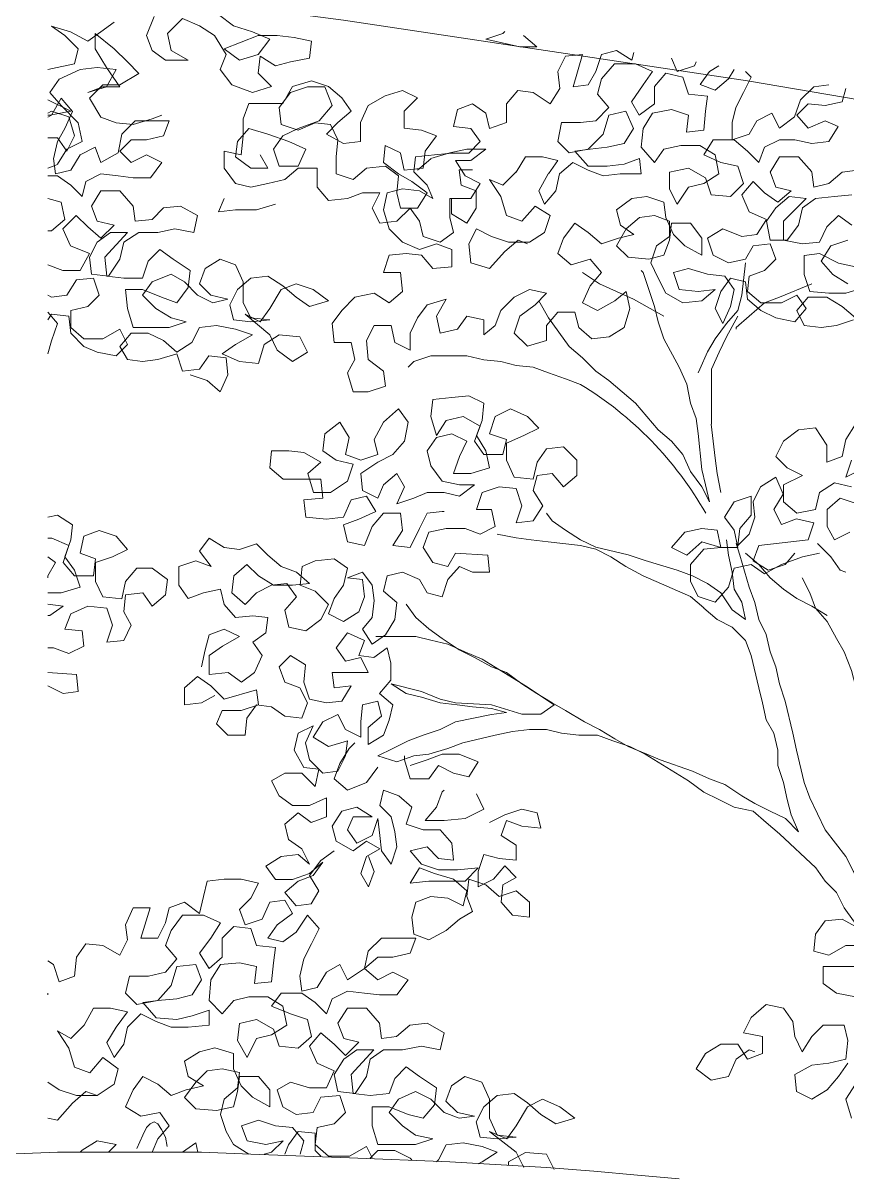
# Model space of a CAD drawing. Header units: metres. Extents: x 14 to 155, y 0 to 125.
# Drawn here: x 138.555 to 139.236, y 96.679 to 97.633 of the extents above; entities that cross this region are included whole.
import ezdxf

# ---------------------------------------------------------------- set-up
doc = ezdxf.new("R2010")
doc.units = ezdxf.units.M
doc.layers.add('PDF2_Geometry', color=7, linetype='Continuous', true_color=0xffbe80)

msp = doc.modelspace()

# ---------------------------------------------------------------- linework, layer by layer
at = {"layer": 'PDF2_Geometry', "color": 0, "lineweight": 5}
msp.add_lwpolyline([(134.45392, 97.71485), (134.78918, 97.74618), (135.12444, 97.77132), (135.4613, 97.79008), (135.79816, 97.80266), (136.13502, 97.80895), (136.47178, 97.80897), (136.80864, 97.8027), (137.14391, 97.79015), (137.48076, 97.77141), (137.81762, 97.7463), (138.15289, 97.715), (138.48656, 97.67901), (138.82023, 97.63514), (139.154, 97.585), (139.48608, 97.52866), (139.81666, 97.46596), (139.81674, 95.21623)], dxfattribs=at)
at = {"layer": 'PDF2_Geometry', "color": 0, "lineweight": 0}
for points in [[(138.63066, 97.63354), (138.61969, 97.62567), (138.60873, 97.61788), (138.59457, 97.62567), (138.57891, 97.63035), (138.58988, 97.62257), (138.60085, 97.6116), (138.59776, 97.59904), (138.5836, 97.59594), (138.57582, 97.59435)], [(138.71682, 97.63983), (138.72929, 97.63036), (138.74495, 97.62567), (138.75911, 97.61939), (138.74973, 97.60692), (138.73408, 97.60223), (138.72151, 97.61161), (138.74973, 97.62258), (138.76539, 97.62258), (138.77945, 97.62098), (138.79361, 97.61789), (138.79202, 97.60373), (138.77636, 97.60064), (138.7638, 97.59745), (138.75123, 97.60533), (138.74973, 97.59126), (138.7607, 97.58029), (138.74495, 97.57551), (138.72779, 97.58179), (138.71832, 97.59436), (138.72311, 97.60692), (138.71364, 97.62258), (138.70117, 97.63036), (138.68701, 97.63664), (138.67454, 97.62417), (138.67763, 97.61001), (138.6917, 97.60223), (138.67295, 97.60223), (138.66198, 97.61001), (138.65729, 97.62257), (138.66357, 97.63823)], [(138.59148, 97.52854), (138.60404, 97.53482), (138.60085, 97.55047), (138.58679, 97.56454), (138.57741, 97.57551), (138.58519, 97.58648), (138.60244, 97.59435), (138.61651, 97.59595), (138.63226, 97.59435), (138.62438, 97.5802), (138.60873, 97.57551), (138.62129, 97.5802), (138.63535, 97.5802), (138.62438, 97.59595), (138.61501, 97.6116), (138.61501, 97.62407), (138.63066, 97.6116), (138.64163, 97.60063), (138.65101, 97.59117), (138.63535, 97.58179), (138.62129, 97.58179), (138.61032, 97.57082), (138.6197, 97.55516), (138.63226, 97.55048), (138.64632, 97.54888), (138.66198, 97.55357), (138.66986, 97.55676)], [(138.96902, 97.62259), (138.97999, 97.61321), (138.96593, 97.61321), (138.93771, 97.61949), (138.95177, 97.62418), (138.95336, 97.62568)], [(138.87977, 97.52227), (138.89543, 97.52386), (138.90959, 97.52536), (138.92365, 97.52536), (138.93302, 97.53483), (138.92524, 97.5458), (138.91108, 97.5473), (138.91427, 97.56146), (138.92674, 97.56614), (138.93771, 97.55827), (138.9409, 97.5458), (138.95496, 97.55049), (138.95496, 97.56615), (138.96434, 97.57711), (138.9769, 97.57552), (138.99096, 97.56615), (138.99884, 97.57871), (138.99724, 97.59277), (139.00352, 97.60534), (139.01768, 97.60684), (139.00981, 97.58021), (139.02237, 97.5818), (139.02856, 97.59277), (139.03334, 97.60684), (139.04581, 97.61003), (139.05837, 97.60215), (139.05996, 97.60843)], [(139.12728, 97.52387), (139.11472, 97.53174), (139.09906, 97.53174), (139.085, 97.52855), (139.07712, 97.51759), (139.06615, 97.53015), (139.06775, 97.5458), (139.07553, 97.55837), (139.09119, 97.56146), (139.10534, 97.55678), (139.10375, 97.54271), (139.11781, 97.54421), (139.11941, 97.55987), (139.121, 97.57243), (139.10534, 97.57403), (139.10065, 97.58809), (139.0865, 97.59128), (139.07712, 97.58031), (139.07712, 97.56615), (139.06456, 97.55677), (139.05828, 97.56774), (139.06775, 97.58181), (139.07553, 97.59278), (139.06146, 97.59906), (139.04421, 97.59906), (139.03324, 97.58659), (139.03015, 97.57402), (139.03953, 97.56305), (139.02856, 97.55208), (139.016, 97.55049), (139.00034, 97.55049), (138.99725, 97.53483), (139.00662, 97.52546), (139.02228, 97.52855), (139.03484, 97.54112), (139.03953, 97.55677), (139.05359, 97.55987), (139.05987, 97.5458), (139.05209, 97.53324), (139.03793, 97.53015), (139.02387, 97.52855), (139.01131, 97.52705), (139.02228, 97.51449)], [(139.09128, 97.60375), (139.09597, 97.59278), (139.11012, 97.59747), (139.11162, 97.60065)], [(139.13047, 97.59756), (139.12269, 97.59287), (139.11481, 97.5819), (139.12737, 97.57721), (139.13834, 97.58659), (139.14303, 97.59447)], [(139.15231, 97.59278), (139.157, 97.58809), (139.15072, 97.57553), (139.14444, 97.56306), (139.14134, 97.5505), (139.14135, 97.53634), (139.15541, 97.54112), (139.16169, 97.55209), (139.17425, 97.55828), (139.18053, 97.54581), (139.193, 97.55519), (139.19778, 97.56925), (139.20875, 97.58022), (139.22122, 97.58181)], [(138.72151, 97.52704), (138.73558, 97.52395), (138.73717, 97.5396), (138.73717, 97.55367), (138.74186, 97.56623), (138.77008, 97.56623), (138.77795, 97.5803), (138.79361, 97.58498), (138.80767, 97.5803), (138.81864, 97.57092), (138.82652, 97.55995), (138.81555, 97.55058), (138.80608, 97.54111), (138.82024, 97.53333), (138.8343, 97.53492), (138.8343, 97.55058), (138.84058, 97.56464), (138.85464, 97.57252), (138.8688, 97.5772), (138.88127, 97.57092), (138.8703, 97.55995), (138.8703, 97.54589), (138.88446, 97.5443), (138.89702, 97.53961), (138.88755, 97.52705), (138.88596, 97.51298)], [(138.85315, 97.51758), (138.86571, 97.5082), (138.87668, 97.50192), (138.88915, 97.49255), (138.88137, 97.47998), (138.86721, 97.47998), (138.86412, 97.49254), (138.86571, 97.50661), (138.85474, 97.51448), (138.83908, 97.51289), (138.82811, 97.50351), (138.81396, 97.5082), (138.81396, 97.52226), (138.81555, 97.53633), (138.80927, 97.54889), (138.7967, 97.55048), (138.78264, 97.5442), (138.76848, 97.54889), (138.76698, 97.56295), (138.77636, 97.57551), (138.79042, 97.5802), (138.80458, 97.5802), (138.81086, 97.56455), (138.79989, 97.55208), (138.78264, 97.54579), (138.77008, 97.53951), (138.7623, 97.52854), (138.76699, 97.51448), (138.78264, 97.51448), (138.78892, 97.52854), (138.77486, 97.53482), (138.75761, 97.54111), (138.74195, 97.54579), (138.73248, 97.53482), (138.73098, 97.52226)], [(139.23538, 97.57872), (139.23229, 97.56775), (139.21813, 97.56466), (139.20407, 97.56615), (139.19469, 97.55678), (139.20407, 97.54581), (139.21813, 97.55209), (139.2291, 97.5474), (139.22132, 97.53484), (139.20716, 97.53325), (139.1931, 97.53643), (139.18053, 97.53643), (139.16797, 97.53015)], [(138.57582, 97.55516), (138.57891, 97.55676), (138.58679, 97.57082), (138.59616, 97.55985), (138.58988, 97.54579), (138.5837, 97.53482), (138.58051, 97.52066)], [(138.57582, 97.56932), (138.59466, 97.55994), (138.57741, 97.55676), (138.57582, 97.55676)], [(138.57582, 97.55835), (138.57891, 97.55994), (138.59307, 97.55526), (138.59776, 97.53951), (138.59148, 97.52704), (138.5837, 97.538), (138.57582, 97.538)], [(138.63376, 97.52544), (138.63685, 97.5411), (138.64782, 97.55207), (138.66198, 97.55207), (138.67604, 97.55207), (138.67136, 97.53951), (138.65729, 97.53641), (138.64473, 97.53641), (138.63535, 97.52704), (138.64473, 97.51766), (138.65729, 97.52394), (138.66986, 97.51766)], [(138.5837, 97.51607), (138.59157, 97.52863)], [(138.60245, 97.52385), (138.61501, 97.53013), (138.6197, 97.51757), (138.63385, 97.52544)], [(138.86721, 97.52545), (138.85465, 97.53173), (138.85305, 97.51767)], [(138.89234, 97.52077), (138.90799, 97.52545), (138.92205, 97.52864), (138.93781, 97.52864), (138.92524, 97.51917)], [(139.15391, 97.52706), (139.14294, 97.53643), (139.12569, 97.53643), (139.11791, 97.52396)], [(139.16807, 97.53015), (139.16338, 97.51759), (139.154, 97.52706)], [(138.58051, 97.52075), (138.5821, 97.50819), (138.59467, 97.51129), (138.60254, 97.52385)], [(138.91268, 97.51917), (138.92056, 97.50661), (138.93303, 97.50033), (138.92524, 97.48786), (138.90799, 97.48786), (138.90799, 97.4722), (138.91109, 97.45964), (138.90012, 97.45176), (138.88606, 97.45654), (138.88287, 97.46901), (138.87509, 97.47998), (138.86412, 97.46901), (138.85005, 97.46751), (138.84377, 97.47998), (138.85005, 97.49254), (138.8359, 97.49254), (138.82333, 97.48786), (138.80768, 97.48626), (138.7983, 97.49723), (138.7983, 97.51289), (138.78264, 97.51289), (138.77167, 97.50351), (138.75761, 97.50032), (138.74345, 97.49723), (138.73099, 97.50032), (138.72152, 97.51288), (138.72151, 97.52695)], [(138.73089, 97.52226), (138.74345, 97.51288), (138.75752, 97.51289), (138.75124, 97.52385)], [(138.88605, 97.51289), (138.8704, 97.5113), (138.8673, 97.52536)], [(138.87818, 97.5098), (138.87977, 97.52236)], [(138.88137, 97.5113), (138.89234, 97.52067)], [(138.92515, 97.51917), (138.91259, 97.51917)], [(138.99725, 97.51918), (138.98468, 97.52227), (138.97062, 97.52227), (138.96274, 97.50971)], [(139.02237, 97.51449), (139.03803, 97.51449), (139.05209, 97.51608), (139.06465, 97.52077), (139.06616, 97.50821), (139.0489, 97.50821), (139.03484, 97.50661), (139.02228, 97.5113), (139.00972, 97.51758), (138.99875, 97.50821), (138.99565, 97.49414), (138.98628, 97.48317), (138.98159, 97.49414), (138.98937, 97.50821)], [(138.98946, 97.50821), (138.99734, 97.51918)], [(139.11791, 97.52387), (139.13197, 97.51759), (139.14603, 97.51449), (139.15082, 97.50034), (139.13985, 97.48937), (139.1241, 97.49096), (139.11941, 97.50502), (139.10534, 97.5129), (139.08969, 97.50971), (139.08969, 97.49565), (139.09597, 97.48308), (139.10535, 97.49724), (139.11791, 97.50034), (139.13038, 97.50821)], [(139.13047, 97.50821), (139.12738, 97.52387)], [(139.19619, 97.52228), (139.18053, 97.52228), (139.17266, 97.50971)], [(139.20716, 97.50981), (139.19619, 97.52237)], [(138.66986, 97.51757), (138.66048, 97.50501), (138.64633, 97.50501), (138.63386, 97.5066), (138.6197, 97.50819), (138.60723, 97.50191), (138.60404, 97.48935), (138.59467, 97.49872), (138.5837, 97.5066), (138.57582, 97.5066)], [(138.57582, 97.51288), (138.5837, 97.51597)], [(139.17275, 97.50981), (139.17744, 97.49724), (139.19001, 97.49415), (139.17904, 97.48478), (139.16807, 97.49256), (139.15869, 97.50193), (139.14922, 97.49096), (139.1555, 97.4769), (139.16966, 97.47062), (139.16179, 97.45815), (139.14922, 97.45655), (139.13357, 97.46284), (139.1211, 97.45496), (139.12579, 97.4409), (139.13826, 97.43462), (139.15241, 97.43771), (139.15869, 97.44868), (139.17276, 97.45027), (139.17744, 97.43771), (139.16807, 97.42833), (139.15551, 97.42365), (139.15391, 97.41108), (139.16498, 97.40171), (139.18213, 97.40171), (139.1947, 97.40799), (139.20257, 97.39702), (139.1931, 97.38605), (139.17745, 97.38915), (139.16498, 97.39543), (139.15391, 97.4048), (139.15241, 97.41896), (139.13985, 97.42205), (139.13207, 97.41108), (139.12729, 97.39702), (139.13357, 97.38446), (139.13985, 97.39861), (139.14304, 97.41268), (139.13516, 97.42365), (139.1211, 97.42524), (139.10535, 97.42993), (139.09288, 97.42674), (139.09757, 97.41268), (139.11322, 97.41108), (139.12729, 97.41268), (139.11632, 97.4033), (139.10066, 97.40171), (139.0866, 97.40958), (139.08032, 97.42205), (139.07403, 97.43461), (139.07872, 97.44868), (139.08969, 97.45655), (139.08969, 97.46911), (139.07722, 97.4738), (139.06466, 97.47221), (139.05369, 97.46283), (139.04581, 97.44867), (139.05528, 97.4393), (139.07253, 97.43771), (139.085, 97.44089), (139.08969, 97.45336), (139.09128, 97.46752), (139.10694, 97.46752), (139.11632, 97.45496), (139.11632, 97.4409), (139.10225, 97.44868), (139.09288, 97.45815), (139.0866, 97.47221), (139.085, 97.48477), (139.07094, 97.48946), (139.05837, 97.48786), (139.04581, 97.47849), (139.049, 97.46593), (139.05997, 97.45814), (139.04741, 97.45496), (139.03334, 97.45027), (139.02237, 97.45964), (139.0114, 97.46752), (139.00203, 97.45495), (138.99725, 97.44239), (139.00822, 97.43302), (139.02397, 97.4377), (139.03334, 97.42674), (139.02397, 97.41577), (139.01769, 97.4017), (139.03016, 97.39542), (139.04431, 97.4033), (139.05369, 97.41108), (139.05678, 97.39702), (139.0521, 97.38136), (139.03963, 97.37348), (139.02547, 97.37198), (139.0145, 97.38136), (139.01141, 97.39383), (138.99725, 97.39383), (138.98788, 97.38286), (138.98788, 97.37039), (138.97222, 97.3657), (138.96125, 97.37667), (138.96594, 97.39073), (138.9785, 97.40011), (138.98787, 97.40958), (138.97381, 97.41267), (138.96125, 97.40639), (138.95028, 97.39542), (138.94559, 97.38286), (138.93622, 97.37507), (138.93622, 97.38764), (138.92206, 97.39073), (138.91428, 97.37976), (138.90012, 97.37667), (138.89703, 97.39073), (138.9049, 97.40479), (138.88915, 97.4001), (138.88137, 97.38913), (138.87509, 97.37667), (138.87509, 97.36251), (138.86253, 97.36879), (138.85943, 97.38285), (138.84537, 97.38285), (138.83909, 97.37038), (138.84059, 97.35473), (138.85315, 97.34526), (138.85475, 97.33279), (138.84059, 97.3281), (138.82812, 97.3281), (138.82343, 97.34376), (138.82962, 97.35473), (138.82653, 97.36879), (138.81246, 97.36879), (138.81087, 97.38444), (138.81874, 97.39541), (138.82962, 97.40638), (138.84537, 97.40957), (138.85784, 97.4017), (138.86881, 97.41107), (138.86731, 97.42673), (138.85315, 97.42673), (138.85784, 97.44089), (138.87199, 97.44239), (138.88446, 97.44089), (138.89393, 97.42992), (138.90959, 97.43142), (138.90959, 97.44558), (138.89703, 97.45026), (138.88296, 97.44557), (138.86881, 97.45186), (138.85784, 97.46282), (138.85315, 97.47848), (138.85633, 97.49254), (138.8688, 97.49573), (138.88296, 97.49414), (138.89393, 97.48786), (138.88915, 97.49883), (138.87827, 97.5098)], [(138.90949, 97.48786), (138.90949, 97.4753), (138.92206, 97.46751), (138.92984, 97.47998), (138.92984, 97.49414), (138.91737, 97.49883), (138.91577, 97.51139), (138.92674, 97.51139)], [(138.96284, 97.5098), (138.95187, 97.49883), (138.9409, 97.50352), (138.95028, 97.48945), (138.95496, 97.4738), (138.96753, 97.46911), (138.9785, 97.48158), (138.99106, 97.4738), (138.98637, 97.45964), (138.97381, 97.45186), (138.95656, 97.45186), (138.9425, 97.45655), (138.92993, 97.46283), (138.92365, 97.45026), (138.92525, 97.43461), (138.9409, 97.42992), (138.95347, 97.44398), (138.96443, 97.45336), (138.97222, 97.45027)], [(139.24485, 97.51131), (139.23229, 97.50972), (139.22132, 97.50034), (139.20876, 97.49725), (139.20726, 97.50971)], [(138.6933, 97.34216), (138.70737, 97.33747), (138.71833, 97.32809), (138.72462, 97.34216), (138.72312, 97.35622), (138.70896, 97.35781), (138.70118, 97.34684), (138.68702, 97.34525), (138.68233, 97.35941), (138.66668, 97.35472), (138.65411, 97.35312), (138.64164, 97.35472), (138.63536, 97.36569), (138.64474, 97.37666), (138.6588, 97.37666), (138.67136, 97.37038), (138.68233, 97.361), (138.69489, 97.36878), (138.70118, 97.38135), (138.71524, 97.38285), (138.7309, 97.37975), (138.74496, 97.37507), (138.7309, 97.36719), (138.71993, 97.35941), (138.73408, 97.35313), (138.74974, 97.35153), (138.75443, 97.36719), (138.7669, 97.37507), (138.78415, 97.37347), (138.79043, 97.36101), (138.77787, 97.35313), (138.7654, 97.3625), (138.75912, 97.37507), (138.73877, 97.39232), (138.75124, 97.38604), (138.75912, 97.39701), (138.76849, 97.41266), (138.78105, 97.41735), (138.79512, 97.41266), (138.80768, 97.40329), (138.79202, 97.3986), (138.78105, 97.40638), (138.77008, 97.41576), (138.75752, 97.42363), (138.74346, 97.42204), (138.73249, 97.41266), (138.72621, 97.4001), (138.7293, 97.38763), (138.74346, 97.38604), (138.75912, 97.38763), (138.74346, 97.38913), (138.73718, 97.40169), (138.73718, 97.41894), (138.73089, 97.43301), (138.71833, 97.43769), (138.70586, 97.42991), (138.70117, 97.41735), (138.71055, 97.40797), (138.72461, 97.40479), (138.71214, 97.40169), (138.69958, 97.40797), (138.68861, 97.41894), (138.67764, 97.42522), (138.66199, 97.41894), (138.65411, 97.40797), (138.66508, 97.397), (138.67764, 97.38913), (138.69021, 97.38603), (138.67605, 97.38135), (138.66199, 97.38134), (138.64633, 97.38134), (138.64164, 97.397), (138.64005, 97.41266), (138.65411, 97.41266), (138.66977, 97.40638), (138.68233, 97.40169), (138.69171, 97.41425), (138.6933, 97.42832), (138.67924, 97.43769), (138.66827, 97.44557), (138.6588, 97.43619), (138.65411, 97.42203), (138.63845, 97.42203), (138.62439, 97.42363), (138.6228, 97.43928), (138.64164, 97.45963), (138.62748, 97.45963), (138.61651, 97.45185), (138.61023, 97.43928), (138.61183, 97.42522), (138.62589, 97.42363), (138.63536, 97.43769), (138.63845, 97.45185), (138.65101, 97.45963), (138.66667, 97.45963), (138.68073, 97.46282), (138.69639, 97.45963), (138.69958, 97.47379), (138.68542, 97.48157), (138.67136, 97.48007), (138.66198, 97.4706), (138.64783, 97.4691), (138.64633, 97.48157), (138.63536, 97.49413), (138.6197, 97.49413), (138.61182, 97.48157), (138.61651, 97.4691), (138.63067, 97.46591), (138.6197, 97.45494), (138.60873, 97.46432), (138.59926, 97.47378), (138.58829, 97.46281), (138.59457, 97.44866), (138.61023, 97.44238), (138.60245, 97.42831), (138.58829, 97.42831), (138.57582, 97.433)], [(139.24016, 97.46593), (139.2292, 97.47371), (139.21973, 97.46434), (139.21354, 97.45178), (139.19938, 97.45027), (139.18373, 97.45337), (139.18372, 97.46902), (139.20257, 97.48787), (139.18841, 97.48937), (139.17744, 97.47999), (139.16966, 97.46902), (139.17276, 97.45337), (139.18682, 97.45337), (139.19629, 97.46593), (139.19938, 97.47999), (139.21035, 97.48787), (139.22601, 97.48937), (139.24016, 97.49097)], [(138.57582, 97.48785), (138.58679, 97.48475), (138.58989, 97.4706), (138.57892, 97.46122), (138.57582, 97.46122)], [(138.7638, 97.48317), (138.74814, 97.47848), (138.73089, 97.47848), (138.71683, 97.47688), (138.72152, 97.48785)], [(139.23698, 97.45337), (139.22291, 97.44868), (139.21504, 97.43612), (139.22451, 97.42515), (139.23698, 97.41737)], [(139.25114, 97.41418), (139.23539, 97.40949), (139.22132, 97.40949), (139.20567, 97.41109), (139.20098, 97.42515), (139.20098, 97.44081), (139.21354, 97.4424), (139.2292, 97.43453), (139.24326, 97.43143)], [(139.15232, 97.43462), (139.14923, 97.40799), (139.14613, 97.39543), (139.13666, 97.38446), (139.12729, 97.37199), (139.12101, 97.36102), (139.11473, 97.34686), (139.11323, 97.34377)], [(139.01759, 97.42674), (139.03166, 97.41736), (139.04581, 97.41108), (139.05988, 97.4048), (139.08491, 97.39074)], [(139.03954, 97.33748), (139.06148, 97.31864), (139.08032, 97.29679), (139.0912, 97.28733), (139.10067, 97.27636), (139.10695, 97.26229), (139.11632, 97.24973), (139.12261, 97.23726), (139.11942, 97.25133), (139.11632, 97.26389), (139.11313, 97.29361), (139.11163, 97.30617), (139.10695, 97.31864), (139.10385, 97.3343), (139.09757, 97.34845), (139.08501, 97.37189), (139.08032, 97.38605), (139.07713, 97.39852), (139.07244, 97.41267), (139.06775, 97.42674), (139.06616, 97.42833)], [(138.57583, 97.40797), (138.57892, 97.40637), (138.59148, 97.40797), (138.59936, 97.42053), (138.61342, 97.42203), (138.61811, 97.40797), (138.60873, 97.39859), (138.59467, 97.39541), (138.59467, 97.38134), (138.60564, 97.37197), (138.6213, 97.37197), (138.63536, 97.37975), (138.64164, 97.36728), (138.63227, 97.35781), (138.61661, 97.361), (138.60564, 97.36569), (138.59467, 97.37665), (138.59308, 97.39072), (138.57892, 97.39231), (138.57583, 97.38762)], [(139.20717, 97.41737), (139.18054, 97.4064), (139.16798, 97.40171)], [(139.24167, 97.38755), (139.2276, 97.38287), (139.21504, 97.38127), (139.20098, 97.38287), (139.1947, 97.39543), (139.20407, 97.4064), (139.21973, 97.4064), (139.23229, 97.39852), (139.24326, 97.38915)], [(138.98159, 97.4032), (138.98947, 97.38914), (139.00663, 97.36561), (139.0176, 97.35623), (139.02857, 97.34526), (139.03954, 97.33739)], [(139.16807, 97.40171), (139.15551, 97.39074), (139.14454, 97.38136), (139.14454, 97.37977)], [(138.57583, 97.3594), (138.57892, 97.37037), (138.5837, 97.38444), (138.57583, 97.3939)], [(139.1242, 97.30139), (139.1242, 97.34686), (139.13048, 97.36092), (139.13676, 97.37349), (139.14613, 97.39064)], [(138.70278, 97.10083), (138.70587, 97.1149), (138.70906, 97.12746), (138.72162, 97.13215), (138.73409, 97.12587), (138.72003, 97.11809), (138.70906, 97.11021), (138.70906, 97.09455), (138.72472, 97.09615), (138.73569, 97.08827), (138.74666, 97.09615), (138.75294, 97.11021), (138.74506, 97.12118), (138.75603, 97.12906), (138.75763, 97.14153), (138.74506, 97.14312), (138.731, 97.14152), (138.72162, 97.15249), (138.71843, 97.16506), (138.70437, 97.16196), (138.69181, 97.15727), (138.68393, 97.16824), (138.68393, 97.1839), (138.69809, 97.18859), (138.71065, 97.1839), (138.70118, 97.19637), (138.70906, 97.20734), (138.72162, 97.19956), (138.73409, 97.19796), (138.74825, 97.20265), (138.75762, 97.19328), (138.76859, 97.1839), (138.78116, 97.17922), (138.79213, 97.16975), (138.77797, 97.16825), (138.76231, 97.16825), (138.74975, 97.17603), (138.74037, 97.1854), (138.7294, 97.17603), (138.72781, 97.16196), (138.73878, 97.15249), (138.74825, 97.16196), (138.76072, 97.16825), (138.77328, 97.16975), (138.78116, 97.15878), (138.77169, 97.14781), (138.77488, 97.13374), (138.78894, 97.13056), (138.8015, 97.14003), (138.80778, 97.1525), (138.79681, 97.16347), (138.78425, 97.16825), (138.78584, 97.1839), (138.79681, 97.18859), (138.81247, 97.19009), (138.82344, 97.18231), (138.82025, 97.16825), (138.81247, 97.15728), (138.80778, 97.14472), (138.82025, 97.13843), (138.83282, 97.14631), (138.8375, 97.15878), (138.83591, 97.17294), (138.82344, 97.17444), (138.83591, 97.17922), (138.84378, 97.16825), (138.84538, 97.15569), (138.84378, 97.14153), (138.83591, 97.13215), (138.84379, 97.11968), (138.85475, 97.12747), (138.86254, 97.14003), (138.86413, 97.15409), (138.85316, 97.16347), (138.85635, 97.17603), (138.86882, 97.17922), (138.88297, 97.17294), (138.88925, 97.16197), (138.90172, 97.15878), (138.90641, 97.17294), (138.91588, 97.18391), (138.92685, 97.17922), (138.94091, 97.17922), (138.93932, 97.19328), (138.91269, 97.19488), (138.90641, 97.18391), (138.89394, 97.187), (138.88607, 97.19956), (138.89075, 97.21203), (138.90491, 97.21522), (138.92057, 97.21522), (138.93304, 97.21054), (138.9456, 97.21682), (138.9425, 97.23088), (138.92994, 97.23088), (138.93463, 97.24494), (138.94879, 97.24963), (138.96285, 97.24813), (138.96754, 97.23398), (138.96285, 97.21991), (138.97691, 97.22151), (138.98479, 97.23398), (138.97691, 97.24654), (138.9801, 97.2591), (138.99257, 97.2606), (139.00204, 97.24963), (139.01301, 97.2591), (139.01301, 97.27157), (139.00204, 97.28254), (138.98788, 97.28104), (138.9801, 97.27007), (138.97691, 97.25591), (138.96125, 97.25751), (138.95497, 97.27157), (138.95497, 97.28573), (138.96913, 97.29201), (138.9816, 97.2982), (138.97222, 97.30767), (138.95816, 97.31395), (138.9456, 97.30766), (138.94091, 97.29351), (138.95497, 97.28882), (138.95188, 97.27635), (138.93622, 97.27635), (138.92835, 97.28732), (138.93303, 97.29979), (138.91897, 97.30766), (138.90491, 97.30448), (138.89703, 97.29201), (138.89234, 97.30766), (138.89394, 97.32173), (138.90959, 97.32332), (138.92366, 97.32491), (138.93622, 97.31863), (138.93463, 97.30448), (138.92994, 97.29201), (138.93781, 97.27944), (138.94091, 97.26538), (138.92525, 97.2606), (138.9111, 97.2606), (138.91588, 97.27476), (138.92206, 97.28732), (138.90959, 97.29351), (138.89703, 97.29041), (138.88925, 97.27944), (138.89234, 97.26688), (138.90172, 97.25441), (138.91588, 97.25122), (138.92835, 97.25122), (138.91588, 97.24185), (138.90331, 97.24494), (138.88925, 97.24494), (138.87828, 97.24025), (138.86413, 97.23556), (138.87041, 97.24963), (138.86413, 97.2606), (138.85316, 97.25122), (138.84847, 97.24025), (138.83591, 97.24653), (138.83441, 97.2606), (138.84847, 97.27007), (138.86103, 97.27635), (138.87041, 97.28732), (138.8735, 97.30297), (138.86572, 97.31394), (138.85315, 97.30297), (138.84537, 97.28882), (138.84847, 97.27635), (138.8344, 97.27157), (138.82184, 97.27635), (138.82493, 97.29041), (138.81715, 97.30297), (138.80459, 97.2935), (138.803, 97.27944), (138.81397, 97.27156), (138.82812, 97.26847), (138.82344, 97.25441), (138.80928, 97.24494), (138.79522, 97.24494), (138.79053, 97.26059), (138.8015, 97.27006), (138.78734, 97.27785), (138.77487, 97.27944), (138.76071, 97.27944), (138.75921, 97.26537), (138.77018, 97.25591), (138.78584, 97.25591), (138.8015, 97.25591), (138.803, 97.24025), (138.78734, 97.23875), (138.78894, 97.22459), (138.80619, 97.223), (138.82025, 97.22459), (138.82653, 97.23875), (138.83909, 97.24185), (138.84688, 97.22928), (138.83281, 97.223), (138.82025, 97.21831), (138.82344, 97.20425), (138.8375, 97.20106), (138.84378, 97.21681), (138.85316, 97.22778), (138.86731, 97.22778), (138.86881, 97.21363), (138.86103, 97.20106), (138.8751, 97.19956), (138.88297, 97.21522), (138.88925, 97.22778), (138.90172, 97.22928), (138.90332, 97.22928)], [(139.13198, 97.24504), (139.12889, 97.2607), (139.12729, 97.27326), (139.1257, 97.28733), (139.1241, 97.30148)], [(139.24008, 97.24974), (139.22602, 97.25283), (139.21345, 97.24505), (139.21036, 97.23089), (139.1947, 97.2278), (139.18373, 97.23717), (139.18373, 97.25123), (139.19939, 97.25911), (139.18683, 97.26539), (139.17745, 97.27477), (139.18373, 97.28733), (139.1962, 97.29671), (139.21036, 97.2983), (139.21973, 97.28414), (139.21973, 97.27008), (139.2323, 97.27477), (139.23539, 97.28883), (139.24326, 97.30139)], [(139.24008, 97.27167), (139.23539, 97.25752), (139.24795, 97.2638)], [(139.21346, 97.19489), (139.19939, 97.19179), (139.18214, 97.18551), (139.16799, 97.17764), (139.15702, 97.18551), (139.14295, 97.18232), (139.13827, 97.16667), (139.1273, 97.1542), (139.11323, 97.15888), (139.10695, 97.17135), (139.10695, 97.18551), (139.11792, 97.19798), (139.13198, 97.19957), (139.11633, 97.20426), (139.10376, 97.19329), (139.09129, 97.19957), (139.10226, 97.21214), (139.11633, 97.21523), (139.12889, 97.21373), (139.13198, 97.19957), (139.14605, 97.19957), (139.14295, 97.21373), (139.13508, 97.22461), (139.14295, 97.23717), (139.15701, 97.24186), (139.15701, 97.2262), (139.14764, 97.21523), (139.14605, 97.20117), (139.15551, 97.21054), (139.1602, 97.22461), (139.15861, 97.23717), (139.16489, 97.24973), (139.17745, 97.25752), (139.18364, 97.24345), (139.17586, 97.23089), (139.18214, 97.21842), (139.19461, 97.22311), (139.20877, 97.21992), (139.20408, 97.20586), (139.18992, 97.20426), (139.1633, 97.20117), (139.15861, 97.18861), (139.17117, 97.18082), (139.18524, 97.18551), (139.19311, 97.19489)], [(139.23849, 97.21214), (139.22602, 97.20586), (139.21974, 97.21683), (139.21974, 97.23089), (139.2307, 97.24027), (139.24477, 97.23558)], [(138.57583, 97.22458), (138.58371, 97.22618), (138.59618, 97.2183), (138.59468, 97.20574), (138.5899, 97.19168), (138.59777, 97.18071), (138.60246, 97.16665), (138.5868, 97.16196), (138.57584, 97.16196)], [(139.09598, 97.18082), (139.06936, 97.1887), (139.05529, 97.19338), (139.02857, 97.19966), (139.0161, 97.20585), (139.00354, 97.21373), (138.99257, 97.22151), (138.98788, 97.22779)], [(138.57584, 97.11649), (138.58052, 97.11649), (138.59309, 97.1118), (138.60565, 97.11808), (138.60406, 97.13055), (138.5899, 97.13214), (138.59468, 97.14471), (138.60874, 97.15099), (138.6244, 97.1494), (138.62909, 97.13533), (138.6244, 97.12118), (138.63846, 97.12277), (138.64475, 97.13533), (138.63846, 97.1463), (138.64006, 97.16037), (138.65421, 97.16196), (138.662, 97.15099), (138.67296, 97.16037), (138.67456, 97.17293), (138.66199, 97.1823), (138.64943, 97.1823), (138.64006, 97.17133), (138.63696, 97.15718), (138.62131, 97.15877), (138.61502, 97.17133), (138.61502, 97.18699), (138.62909, 97.19168), (138.64165, 97.19796), (138.63227, 97.20893), (138.61812, 97.21362), (138.60565, 97.20893), (138.60246, 97.19487), (138.61502, 97.19008), (138.61343, 97.17602), (138.59777, 97.17602), (138.5884, 97.18699), (138.59308, 97.20105), (138.57893, 97.20733), (138.57583, 97.20733)], [(138.9471, 97.21054), (138.96276, 97.20744), (138.97532, 97.20585), (138.98938, 97.20426), (139.01601, 97.20116), (139.02857, 97.19798), (139.04114, 97.19169), (139.0536, 97.18391), (139.06776, 97.17604), (139.10686, 97.15888)], [(139.13667, 97.20586), (139.13826, 97.19329), (139.14136, 97.17923)], [(139.2746, 96.8706), (139.2715, 96.88625), (139.26362, 96.89722), (139.25575, 96.90819), (139.24169, 96.93172), (139.2354, 96.94419), (139.21815, 96.96613), (139.20559, 96.99276), (139.2009, 97.00532), (139.19462, 97.03194), (139.19152, 97.04601), (139.18524, 97.07263), (139.18055, 97.08679), (139.17746, 97.10085), (139.17268, 97.11342), (139.16958, 97.12748), (139.1633, 97.14004), (139.1602, 97.1541), (139.15552, 97.16667), (139.14764, 97.19329), (139.14455, 97.20267)], [(139.15233, 97.19489), (139.1633, 97.18551), (139.17267, 97.17454)], [(139.21186, 97.20276), (139.22283, 97.1918), (139.23071, 97.18083), (139.23539, 97.17923)], [(138.57583, 97.17452), (138.57583, 97.17611), (138.58212, 97.18708), (138.57583, 97.19177)], [(139.10855, 97.17604), (139.09598, 97.18073)], [(139.14295, 97.16517), (139.14924, 97.1542), (139.15233, 97.14013), (139.14136, 97.14792), (139.13198, 97.16207), (139.12101, 97.16985), (139.10845, 97.17613)], [(139.14145, 97.17923), (139.14305, 97.16517)], [(139.21974, 97.14323), (139.20718, 97.15111), (139.19471, 97.15729), (139.18374, 97.16517), (139.17277, 97.17454)], [(139.30432, 96.84397), (139.30432, 96.87219), (139.30591, 96.88625), (139.309, 96.90041), (139.3106, 96.91288), (139.31059, 96.94269), (139.30741, 96.95676), (139.29494, 96.98029), (139.28865, 96.99276), (139.2745, 97.01001), (139.27768, 97.02098), (139.2714, 97.03513), (139.26512, 97.0461), (139.25734, 97.05857), (139.24946, 97.07114), (139.24318, 97.0852), (139.24008, 97.09776), (139.2338, 97.11342), (139.22752, 97.12439), (139.21974, 97.13845), (139.21027, 97.14942), (139.20558, 97.16198), (139.1993, 97.17454)], [(139.10695, 97.15888), (139.11792, 97.14951)], [(138.57584, 97.15258), (138.5884, 97.15099), (138.57743, 97.14321), (138.57584, 97.14321)], [(138.87191, 97.15259), (138.87979, 97.14162), (138.89076, 97.13225), (138.90173, 97.12437), (138.91579, 97.115), (138.92835, 97.10872), (138.94242, 97.10084), (138.95498, 97.09616), (138.96754, 97.08678), (138.98001, 97.07891), (138.99258, 97.07103), (139.00354, 97.06484), (139.0192, 97.05538), (139.03177, 97.04919), (139.04433, 97.04131), (139.0553, 97.03503), (139.07096, 97.02875), (139.08192, 97.02406), (139.10855, 97.01469), (139.12261, 97.00841), (139.13518, 97.00372), (139.14924, 96.99435), (139.16021, 96.98807), (139.17277, 96.98178), (139.18534, 96.9755), (139.19631, 96.96453), (139.19002, 96.97869), (139.18684, 96.99116), (139.18374, 97.00532), (139.17905, 97.01938), (139.17905, 97.03194), (139.17587, 97.04601), (139.16958, 97.05698), (139.16649, 97.07104), (139.16339, 97.0836), (139.15711, 97.11023), (139.15242, 97.12279), (139.14145, 97.13376), (139.12889, 97.14004), (139.11792, 97.14941)], [(138.81238, 96.94886), (138.80142, 96.94099), (138.79204, 96.92852), (138.79982, 96.91595), (138.79354, 96.90499), (138.78107, 96.90339), (138.7717, 96.91436), (138.78267, 96.92383), (138.79513, 96.92852), (138.80301, 96.93949), (138.79204, 96.93002), (138.77788, 96.92533), (138.76382, 96.92533), (138.75595, 96.9363), (138.76851, 96.94417), (138.78266, 96.94577), (138.79204, 96.93789), (138.78576, 96.95046), (138.77479, 96.95824), (138.77169, 96.9708), (138.78266, 96.98018), (138.79354, 96.97239), (138.8061, 96.97708), (138.8061, 96.99274), (138.79204, 96.98646), (138.77788, 96.98646), (138.76691, 96.99433), (138.76072, 97.0068), (138.77169, 97.01308), (138.78576, 97.01308), (138.79673, 97.00211), (138.79982, 97.01627), (138.78735, 97.01777), (138.77947, 97.03193), (138.78266, 97.04599), (138.79513, 97.05227), (138.78885, 97.03812), (138.79204, 97.02405), (138.80301, 97.01308), (138.81548, 97.01468), (138.82176, 97.02724), (138.82335, 97.03971), (138.80769, 97.03502), (138.79513, 97.0429), (138.80301, 97.05537), (138.81547, 97.06165), (138.82176, 97.04909), (138.83432, 97.0429), (138.83432, 97.05537), (138.83591, 97.06953), (138.84838, 97.07262), (138.85157, 97.06006), (138.8406, 97.05068), (138.8406, 97.03662), (138.85316, 97.0444), (138.85785, 97.05696), (138.86094, 97.06953), (138.84998, 97.0789), (138.85935, 97.08987), (138.85935, 97.10393), (138.85626, 97.1165), (138.84529, 97.10862), (138.83272, 97.11021), (138.83741, 97.12278), (138.82335, 97.12906), (138.81397, 97.1165), (138.82175, 97.10553), (138.83432, 97.10862), (138.8406, 97.09615), (138.81079, 97.09615), (138.81238, 97.08359), (138.82644, 97.08518), (138.81866, 97.07262), (138.8061, 97.07102), (138.79204, 97.07421), (138.78735, 97.08827), (138.78885, 97.10243), (138.77638, 97.11021), (138.76691, 97.10084), (138.77169, 97.08827), (138.78416, 97.08359), (138.79044, 97.07102), (138.78575, 97.05855), (138.77169, 97.06005), (138.76072, 97.06793), (138.74816, 97.06952), (138.74028, 97.05855), (138.73878, 97.0444), (138.72463, 97.0444), (138.71525, 97.05386), (138.71994, 97.06483), (138.7356, 97.06483), (138.74975, 97.06952), (138.74816, 97.08199), (138.72153, 97.07421), (138.71056, 97.08518), (138.69959, 97.09296), (138.68862, 97.08358), (138.68862, 97.06952), (138.70269, 97.07102), (138.71366, 97.0773)], [(138.84688, 97.12597), (138.87979, 97.12597), (138.89235, 97.12287), (138.90641, 97.11969), (138.92048, 97.11341), (138.93463, 97.10712), (138.97064, 97.08528), (138.99417, 97.06953), (138.9832, 97.06175), (138.96754, 97.06175), (138.94242, 97.06953), (138.9127, 97.07112), (138.90013, 97.07431), (138.88448, 97.0805), (138.85944, 97.08678), (138.87201, 97.0789)], [(138.57584, 97.08517), (138.5884, 97.07889), (138.60087, 97.08049), (138.59937, 97.09455), (138.57584, 97.09614)], [(138.87191, 97.0789), (138.88448, 97.07581), (138.90013, 97.07103), (138.9142, 97.06953), (138.92676, 97.06794), (138.94242, 97.06634), (138.95498, 97.06325), (138.94242, 97.06165), (138.9127, 97.05537), (138.90013, 97.04909), (138.88598, 97.0444), (138.87351, 97.03971), (138.86095, 97.03343), (138.84838, 97.02724), (138.86413, 97.02246), (138.8782, 97.02724), (138.89076, 97.02874), (138.90642, 97.03343), (138.91889, 97.03821), (138.94551, 97.0444), (138.95967, 97.04759), (138.97373, 97.04909), (138.98789, 97.04909), (139.00036, 97.046), (139.01451, 97.04441), (139.03017, 97.04441), (139.04264, 97.03972), (139.0568, 97.03503), (139.06936, 97.02875), (139.10536, 97.00681), (139.11793, 96.99744), (139.1304, 96.99116), (139.14296, 96.98488), (139.15862, 96.98178), (139.16959, 96.97241), (139.18056, 96.96294)], [(138.82335, 96.99902), (138.81238, 97.0084), (138.81707, 97.02096), (138.82494, 97.03352), (138.82963, 97.03821)], [(138.8751, 97.01937), (138.88917, 97.02406), (138.90173, 97.02874), (138.91579, 97.02875), (138.93154, 97.02246), (138.92367, 97.01), (138.91111, 97.01309), (138.89864, 97.01937), (138.89076, 97.0084), (138.8751, 97.0084), (138.87042, 97.02406), (138.87042, 97.02724)], [(138.84848, 97.01787), (138.8391, 97.0053), (138.82345, 96.99902)], [(138.94092, 96.9724), (138.95348, 96.97868), (138.96755, 96.98337), (138.98011, 96.98028), (138.9832, 96.96771), (138.96755, 96.96931), (138.95498, 96.97399), (138.9503, 96.96143), (138.96286, 96.95356), (138.96286, 96.94109), (138.9488, 96.94268), (138.93623, 96.94577), (138.93155, 96.93171), (138.93155, 96.91915), (138.94402, 96.92543), (138.95349, 96.9364), (138.96286, 96.92693), (138.95189, 96.92074), (138.9503, 96.90659), (138.95977, 96.89562), (138.97383, 96.89402), (138.97383, 96.90659), (138.96286, 96.91596), (138.9488, 96.91127), (138.93783, 96.92074), (138.92367, 96.92543), (138.92208, 96.91127), (138.92686, 96.8988), (138.91589, 96.89252), (138.90492, 96.88315), (138.89077, 96.87527), (138.8783, 96.87996), (138.8767, 96.89402), (138.8798, 96.90658), (138.89236, 96.91127), (138.90642, 96.90977), (138.91898, 96.90349), (138.92208, 96.91596), (138.91111, 96.92543), (138.89545, 96.93012), (138.88298, 96.9348), (138.87511, 96.92224), (138.89076, 96.92383), (138.92058, 96.92383), (138.93155, 96.9348), (138.9143, 96.93321), (138.89864, 96.93321), (138.88448, 96.9379), (138.87511, 96.94887), (138.88926, 96.95205), (138.89864, 96.94268), (138.91111, 96.94109), (138.90961, 96.95515), (138.90014, 96.96612), (138.88607, 96.96612), (138.87201, 96.9708), (138.8767, 96.98496), (138.86573, 96.99434), (138.85317, 96.99902), (138.85007, 96.98646), (138.85945, 96.97708), (138.86254, 96.96452), (138.86414, 96.95205), (138.85945, 96.9379), (138.85157, 96.94886), (138.85007, 96.96143), (138.84848, 96.97549), (138.84379, 96.96143), (138.83123, 96.95515), (138.82345, 96.96611), (138.82813, 96.97708), (138.84379, 96.97708), (138.83123, 96.98496), (138.81876, 96.98177), (138.81088, 96.9693), (138.81398, 96.95674), (138.82814, 96.94886), (138.8391, 96.95674), (138.85007, 96.95046), (138.8391, 96.94418), (138.83442, 96.93011), (138.8407, 96.91914), (138.84539, 96.93171), (138.8407, 96.94418)], [(138.92995, 96.99593), (138.93623, 96.98337), (138.92058, 96.97559), (138.90333, 96.97399), (138.88767, 96.97399), (138.89704, 96.98496), (138.90173, 96.99752), (138.90332, 96.99903)], [(139.18056, 96.96303), (139.21037, 96.93482), (139.21815, 96.92385), (139.22753, 96.91447), (139.23381, 96.90191), (139.24169, 96.89094), (139.24328, 96.88785)], [(138.57585, 96.85801), (138.58053, 96.85491), (138.58522, 96.84076), (138.59779, 96.84544), (138.59938, 96.8611), (138.60716, 96.87207), (138.62132, 96.87057), (138.63538, 96.8627), (138.64166, 96.87526), (138.64007, 96.88782), (138.64635, 96.90189), (138.66041, 96.90189), (138.65263, 96.87685), (138.66669, 96.87685), (138.67297, 96.88932), (138.67616, 96.90189), (138.68863, 96.90658), (138.70119, 96.8972), (138.70429, 96.91126), (138.70747, 96.92383), (138.72154, 96.92542), (138.7356, 96.92542), (138.74976, 96.92223), (138.74348, 96.90967), (138.7341, 96.9003), (138.73879, 96.88783), (138.75285, 96.89251), (138.75913, 96.90658), (138.7717, 96.90817), (138.77798, 96.8972), (138.76542, 96.88783), (138.75754, 96.87686), (138.7701, 96.87367), (138.78107, 96.88155), (138.79045, 96.89561), (138.79992, 96.88464), (138.79364, 96.87208), (138.78736, 96.85961), (138.78417, 96.84545), (138.78576, 96.83298), (138.79833, 96.83608), (138.80611, 96.84864), (138.81708, 96.85492), (138.82336, 96.84236), (138.83751, 96.85173), (138.84061, 96.86589), (138.85158, 96.87686), (138.86564, 96.87686), (138.8798, 96.87686), (138.87511, 96.8643), (138.86095, 96.86111), (138.84848, 96.86111), (138.83751, 96.85173), (138.84848, 96.84236), (138.86095, 96.84864), (138.87352, 96.84236), (138.86414, 96.8298), (138.84998, 96.8298), (138.83752, 96.83139), (138.82336, 96.83298), (138.81089, 96.8267), (138.80611, 96.81414), (138.79673, 96.82351), (138.78576, 96.83139), (138.76851, 96.83139), (138.76073, 96.82042), (138.77639, 96.81414), (138.79045, 96.80945), (138.79364, 96.79539), (138.78267, 96.78592), (138.76701, 96.78751), (138.76233, 96.80157), (138.74817, 96.80945), (138.73411, 96.80635), (138.73251, 96.7922), (138.74039, 96.77813), (138.74817, 96.79379), (138.76073, 96.79689), (138.77329, 96.80476), (138.77011, 96.82042), (138.75754, 96.8282), (138.74189, 96.8282), (138.72942, 96.8251), (138.71995, 96.81414), (138.70898, 96.8251), (138.71057, 96.84235), (138.71845, 96.85492), (138.7341, 96.85642), (138.74817, 96.85333), (138.74657, 96.83917), (138.76073, 96.84076), (138.76232, 96.85642), (138.76382, 96.86898), (138.74817, 96.87058), (138.74348, 96.88464), (138.72941, 96.88623), (138.71995, 96.87686), (138.71995, 96.86111), (138.70898, 96.85173), (138.7012, 96.86429), (138.71057, 96.87686), (138.71845, 96.88933), (138.70429, 96.89561), (138.68704, 96.89561), (138.67766, 96.88304), (138.67298, 96.87057), (138.68235, 96.8596), (138.67298, 96.84863), (138.65891, 96.84545), (138.64326, 96.84545), (138.64007, 96.83138), (138.64945, 96.82201), (138.6667, 96.8251), (138.67766, 96.83767), (138.68235, 96.85332), (138.69801, 96.85492), (138.70279, 96.84235), (138.69492, 96.82979), (138.68235, 96.8267), (138.6667, 96.8251), (138.65423, 96.82351), (138.6652, 96.81104), (138.68235, 96.80945), (138.69492, 96.81254), (138.70898, 96.81732), (138.70898, 96.80476), (138.69182, 96.80316), (138.67767, 96.80316), (138.6652, 96.80785), (138.65263, 96.81413), (138.64166, 96.80316), (138.63848, 96.7891), (138.6307, 96.77813), (138.62441, 96.7906), (138.63229, 96.80316), (138.64166, 96.81573), (138.62751, 96.81882), (138.61344, 96.81882), (138.60566, 96.80476), (138.59469, 96.79379), (138.58372, 96.80007), (138.5931, 96.78591), (138.59779, 96.77025), (138.61035, 96.76557), (138.62132, 96.77813), (138.63379, 96.76875), (138.6307, 96.75619), (138.61663, 96.74682), (138.59938, 96.74682), (138.58523, 96.7515), (138.57585, 96.75778)], [(139.24319, 96.88625), (139.23222, 96.89253), (139.21815, 96.89094), (139.21028, 96.87997), (139.20878, 96.86591), (139.22125, 96.86281), (139.23541, 96.87059), (139.24788, 96.8706)], [(139.24947, 96.85334), (139.21656, 96.85334), (139.21656, 96.83928), (139.22753, 96.83141), (139.24319, 96.82831)], [(138.57585, 96.82979), (138.57585, 96.83138)], [(139.237, 96.77347), (139.22913, 96.7625), (139.21975, 96.75153), (139.20719, 96.74374), (139.19463, 96.75003), (139.19313, 96.76409), (139.20719, 96.77187), (139.22125, 96.77347), (139.23541, 96.77665), (139.237, 96.79231), (139.23381, 96.80478), (139.21656, 96.80478), (139.20719, 96.7954), (139.19931, 96.78284), (139.19313, 96.7954), (139.19153, 96.80797), (139.18366, 96.81893), (139.16959, 96.82203), (139.15703, 96.81106), (139.15075, 96.79859), (139.1665, 96.7954), (139.1665, 96.78134), (139.15394, 96.77665), (139.14606, 96.78912), (139.132, 96.78912), (139.11944, 96.78134), (139.11165, 96.76877), (139.12412, 96.7594), (139.13828, 96.76249), (139.14456, 96.77665), (139.15553, 96.78443), (139.16022, 96.78284)], [(138.96906, 96.6873), (138.96278, 96.69986), (138.94084, 96.71711), (138.95499, 96.71083), (138.96277, 96.7218), (138.97215, 96.73745), (138.98471, 96.74374), (138.99887, 96.73745), (139.01134, 96.72799), (138.99568, 96.7233), (138.98312, 96.73117), (138.97215, 96.74055), (138.96118, 96.74842), (138.94712, 96.74683), (138.93615, 96.73745), (138.92987, 96.72489), (138.93306, 96.71233), (138.94712, 96.71083), (138.96278, 96.71233), (138.94712, 96.71392), (138.94084, 96.72798), (138.94084, 96.74373), (138.93455, 96.7578), (138.92049, 96.76248), (138.90952, 96.7547), (138.90483, 96.74214), (138.91421, 96.73276), (138.92827, 96.72958), (138.9158, 96.72798), (138.90324, 96.73276), (138.89227, 96.74373), (138.87971, 96.74992), (138.86564, 96.74373), (138.85786, 96.73276), (138.86883, 96.72179), (138.87971, 96.71392), (138.89387, 96.71082), (138.87971, 96.70614), (138.86405, 96.70614), (138.8484, 96.70614), (138.84371, 96.72179), (138.84371, 96.73745), (138.85786, 96.73745), (138.87352, 96.73117), (138.88599, 96.72798), (138.89546, 96.73895), (138.89696, 96.75311), (138.88289, 96.76248), (138.87193, 96.77036), (138.86255, 96.76089), (138.85786, 96.74842), (138.84211, 96.74682), (138.82805, 96.74842), (138.82645, 96.76407), (138.8453, 96.78442), (138.83114, 96.78442), (138.82027, 96.77664), (138.81239, 96.76407), (138.81549, 96.74992), (138.82964, 96.74842), (138.83902, 96.76248), (138.84211, 96.77664), (138.85308, 96.78442), (138.86883, 96.78442), (138.88449, 96.78752), (138.90014, 96.78442), (138.90324, 96.79849), (138.88917, 96.80636), (138.87502, 96.80477), (138.86405, 96.79539), (138.85158, 96.7938), (138.84999, 96.80636), (138.83902, 96.81892), (138.82336, 96.81892), (138.81548, 96.80636), (138.82027, 96.79379), (138.83274, 96.7907), (138.82177, 96.77973), (138.81239, 96.78911), (138.80142, 96.79848), (138.79205, 96.78751), (138.79833, 96.77345), (138.81239, 96.76717), (138.80611, 96.7531), (138.79205, 96.7531), (138.77639, 96.75779), (138.76542, 96.75151), (138.77011, 96.73745), (138.78108, 96.73117), (138.79514, 96.73276), (138.80142, 96.74523), (138.81708, 96.74682), (138.82177, 96.73276), (138.81239, 96.72329), (138.79833, 96.7202), (138.79674, 96.70613), (138.80771, 96.69666), (138.82496, 96.69667), (138.83902, 96.70454), (138.84371, 96.69517)], [(138.74189, 96.69826), (138.72933, 96.70613), (138.72305, 96.7171), (138.71836, 96.73116), (138.72154, 96.74373), (138.73251, 96.7531), (138.73411, 96.76566), (138.71995, 96.76876), (138.70739, 96.76716), (138.69801, 96.75779), (138.68864, 96.74522), (138.69801, 96.73585), (138.71526, 96.73426), (138.72933, 96.73744), (138.73251, 96.74991), (138.73411, 96.76248), (138.74976, 96.76248), (138.75914, 96.75151), (138.75914, 96.73745), (138.74498, 96.74523), (138.73561, 96.7547), (138.72933, 96.76876), (138.72933, 96.78132), (138.71367, 96.78601), (138.7012, 96.78282), (138.68864, 96.77504), (138.69173, 96.76248), (138.70429, 96.75469), (138.69023, 96.75151), (138.67767, 96.74682), (138.6667, 96.75619), (138.65414, 96.76247), (138.64635, 96.7515), (138.64007, 96.73744), (138.65264, 96.72957), (138.66829, 96.73275), (138.67608, 96.72179), (138.6667, 96.71082), (138.66201, 96.69985)], [(139.2401, 96.72809), (139.23541, 96.74375), (139.24319, 96.75622)], [(138.57585, 96.72797), (138.58373, 96.72638), (138.5962, 96.74053), (138.60716, 96.74991), (138.61663, 96.74682)], [(138.78427, 96.69826), (138.78736, 96.70923), (138.77799, 96.7202), (138.76392, 96.72179), (138.74977, 96.72648), (138.7357, 96.72179), (138.74039, 96.70923), (138.75605, 96.70613), (138.7702, 96.70923), (138.76074, 96.69985), (138.75445, 96.69826)], [(138.64945, 96.70294), (138.65414, 96.71391), (138.65732, 96.72019), (138.66042, 96.72329), (138.66351, 96.72488), (138.6667, 96.72329), (138.66979, 96.7186), (138.67298, 96.71232), (138.67448, 96.70453)], [(138.80143, 96.69666), (138.79674, 96.70135), (138.79674, 96.71551), (138.78258, 96.71701), (138.7748, 96.70604), (138.77161, 96.69826)], [(138.62601, 96.69985), (138.63229, 96.70613), (138.61664, 96.70922), (138.60407, 96.70144), (138.60248, 96.69984)], [(138.68705, 96.69985), (138.69801, 96.70772), (138.69961, 96.69985)], [(138.89705, 96.69198), (138.89865, 96.69357), (138.90493, 96.70604), (138.91899, 96.70764), (138.93465, 96.70454), (138.94721, 96.69986), (138.93465, 96.69198), (138.93156, 96.69039)], [(139.0975, 96.67792), (139.06309, 96.68102), (139.027, 96.6842), (138.98781, 96.6873), (138.90793, 96.69198), (138.82496, 96.69517), (138.74349, 96.69826), (138.7027, 96.69985), (138.66351, 96.69985), (138.62442, 96.69985), (138.58363, 96.69984), (138.50066, 96.69675), (138.416, 96.69356), (138.33453, 96.68886), (138.29534, 96.68577), (138.25934, 96.68417), (138.22484, 96.68099), (138.19352, 96.67789)], [(138.84221, 96.69507), (138.84849, 96.70135), (138.86255, 96.70135), (138.87512, 96.69507), (138.87671, 96.69348)], [(138.99418, 96.6857), (138.9879, 96.69827), (138.97065, 96.69976), (138.95659, 96.69198), (138.95659, 96.68879)]]:
    msp.add_lwpolyline(points, dxfattribs=at)
msp.add_lwpolyline([(139.11951, 97.22779, 0.126677), (139.0161, 97.33429), (139.00353, 97.33898), (138.98947, 97.34367), (138.97691, 97.34836), (138.96284, 97.34995), (138.95028, 97.35314), (138.93622, 97.35464), (138.92206, 97.35782), (138.89234, 97.35782), (138.87828, 97.35313), (138.8735, 97.34835)], format="xyb", dxfattribs=at)

doc.saveas('drawing.dxf')
